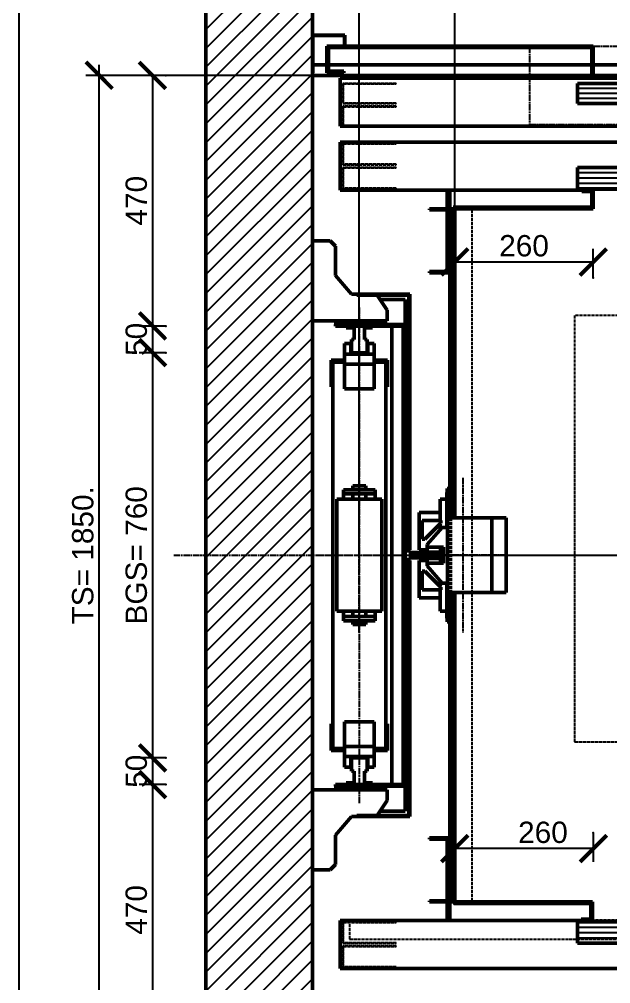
# Model space of a CAD drawing. Header units: millimetres. Extents: x -1795 to 75982, y -13206 to 25154.
# Drawn here: x 41382 to 42492, y 1012 to 2820 of the extents above; entities that cross this region are included whole.
import ezdxf

# ---------------------------------------------------------------- set-up
doc = ezdxf.new("R2010")
doc.units = ezdxf.units.MM
doc.linetypes.add('AM_ISO02W050', pattern=[7.5, 6, -1.5])
doc.linetypes.add('AM_ISO08W050', pattern=[18, 12, -1.5, 3, -1.5])
for name, color, linetype, lineweight in [('AM_0', 7, 'Continuous', 50), ('AM_5', 3, 'Continuous', 25), ('AM_6', 2, 'Continuous', 35), ('LDCar-AM_0', 7, 'Continuous', 50), ('LDCar-AM_3', 6, 'AM_ISO02W050', 25), ('LDCar-AM_6', 2, 'Continuous', 35), ('LDCar-AM_7', 4, 'AM_ISO08W050', 25), ('LDCar-AM_8', 1, 'Continuous', 25), ('LDCarFrame-AM_0', 7, 'Continuous', 50), ('LDCarFrame-AM_3', 6, 'AM_ISO02W050', 25), ('LDCarFrame-AM_6', 2, 'Continuous', 35), ('LDGear-AM_0', 7, 'Continuous', 50), ('LDGear-AM_6', 2, 'Continuous', 35), ('LDGear-AM_7', 4, 'AM_ISO08W050', 25), ('LDGuides-AM_0', 7, 'Continuous', 50), ('LDGuides-AM_6', 2, 'Continuous', 35), ('LDRailBrackets-AM_0', 7, 'Continuous', 50), ('LDRailBrackets-AM_6', 2, 'Continuous', 35), ('LDRefugeSpace-AM_3', 6, 'AM_ISO02W050', 25), ('LDRefugeSpace-AM_6', 2, 'Continuous', 35), ('LDShaft-AM_0', 7, 'Continuous', 50), ('LDShaft-AM_5', 3, 'Continuous', 25), ('LDShaft-AM_6', 2, 'Continuous', 35), ('LDShaft-AM_7', 4, 'AM_ISO08W050', 25), ('LDShaft-AM_8', 1, 'Continuous', 25)]:
    doc.layers.add(name, color=color, linetype=linetype, lineweight=lineweight)
doc.layers.add('AM_VIEWS', color=1, linetype='Continuous', lineweight=25, plot=False)
doc.styles.add('LD', font='ARIALUNI.TTF')
doc.dimstyles.new('LIFT', dxfattribs={"dimtxt": 2.5, "dimasz": 2.5, "dimexe": 1.25, "dimexo": 0, "dimgap": 0.5, "dimtad": 1, "dimdec": 0, "dimzin": 1, "dimdsep": 46, "dimtxsty": 'LD', "dimblk": 'ARCHTICK', "dimcen": 0, "dimdle": 1, "dimclrd": 3, "dimclre": 3, "dimclrt": 4, "dimadec": 0, "dimazin": 0, "dimtp": 0.1, "dimtm": 0.1, "dimtfac": 0.71, "dimtdec": 0, "dimtix": 1, "dimtmove": 0, "dimatfit": 3, "dimfxl": 1, "dimtolj": 1, "dimarcsym": 0})

# ---------------------------------------------------------------- blocks, each defined once
blk = doc.blocks.new('LD_20150423131208_0000008C')
at = {"layer": 'LDShaft-AM_8'}
for p, q in [((-200, 1815.3), (-15.3, 2000)), ((-200, 1850.6), (-50.6, 2000)), ((-200, 1886), (-86, 2000)), ((-200, 1779.9), (0, 1979.9)), ((-200, 1744.5), (0, 1944.5)), ((-200, 1709.2), (0, 1909.2)), ((-200, 1673.8), (0, 1873.8)), ((-200, 1638.5), (0, 1838.5)), ((-200, 1603.1), (0, 1803.1)), ((-200, 1567.8), (0, 1767.8)), ((-200, 1532.4), (0, 1732.4)), ((-200, 1497.1), (0, 1697.1)), ((-200, 1461.7), (0, 1661.7)), ((-200, 1426.3), (0, 1626.3)), ((-200, 1391), (0, 1591)), ((-200, 1355.6), (0, 1555.6)), ((-200, 1320.3), (0, 1520.3)), ((-200, 1284.9), (0, 1484.9)), ((-200, 1249.6), (0, 1449.6)), ((-200, 1214.2), (0, 1414.2)), ((-200, 1178.9), (0, 1378.9)), ((-200, 1143.5), (0, 1343.5)), ((-200, 1108.1), (0, 1308.1)), ((-200, 1072.8), (0, 1272.8)), ((-200, 1037.4), (0, 1237.4)), ((-200, 1002.1), (0, 1202.1)), ((-200, 966.7), (0, 1166.7)), ((-200, 931.4), (0, 1131.4)), ((-200, 896), (0, 1096)), ((-200, 860.7), (0, 1060.7)), ((-200, 825.3), (0, 1025.3)), ((-200, 789.9), (0, 989.9)), ((-200, 754.6), (0, 954.6)), ((-200, 719.2), (0, 919.2)), ((-200, 683.9), (0, 883.9)), ((-200, 648.5), (0, 848.5)), ((-200, 613.2), (0, 813.2)), ((-200, 577.8), (0, 777.8)), ((-200, 542.5), (0, 742.5)), ((-200, 507.1), (0, 707.1)), ((-200, 471.8), (0, 671.8)), ((-200, 436.4), (0, 636.4)), ((-200, 401), (0, 601)), ((-200, 365.7), (0, 565.7)), ((-200, 330.3), (0, 530.3)), ((-200, 295), (0, 495)), ((-200, 259.6), (0, 459.6)), ((-200, 224.3), (0, 424.3)), ((-200, 188.9), (0, 388.9)), ((-200, 153.6), (0, 353.6)), ((-200, 118.2), (0, 318.2)), ((-200, 82.8), (0, 282.8)), ((-200, 47.5), (0, 247.5)), ((-200, 12.1), (0, 212.1)), ((-200, -23.2), (0, 176.8)), ((-200, -58.6), (0, 141.4)), ((-200, -93.9), (0, 106.1))]:
    blk.add_line(p, q, dxfattribs=at)
blk = doc.blocks.new('LD_20150423131208_0000008F')
at = {"layer": 'LDShaft-AM_0'}
for p, q in [((-200, 2000), (-200, -200)), ((0, 2000), (0, 1875.5)), ((0, -200), (0, 2000)), ((1, 1820), (27, 1820)), ((30, 1820), (524, 1820)), ((527, 1820), (1427, 1820)), ((0, 1805), (0, 1800)), ((0, 1800), (0, 1490)), ((0, 1800), (524, 1800)), ((527, 1800), (1427, 1800)), ((0, 1340), (0, 460)), ((0, 310), (0, 0))]:
    blk.add_line(p, q, dxfattribs=at)
blk = doc.blocks.new('LD_20150423131208_00000090')
at = {"layer": 'LDCar-AM_0'}
for p, q in [((-93, 490), (-93, 488)), ((7, 490), (-93, 490)), ((7, 10), (7, 490)), ((-93, 488), (5, 488)), ((5, 488), (5, 10)), ((5, 10), (7, 10)), ((7, -10), (5, -10)), ((5, -10), (5, -488)), ((7, -490), (7, -10)), ((5, -488), (-93, -488)), ((-93, -488), (-93, -490)), ((-93, -490), (7, -490))]:
    blk.add_line(p, q, dxfattribs=at)
blk = doc.blocks.new('_ArchTick')
at = {"color": 0, "linetype": 'ByBlock', "const_width": 0.15}
blk.add_lwpolyline([(-0.5, -0.5), (0.5, 0.5)], dxfattribs=at)
blk = doc.blocks.new('*D346')
at = {"layer": 'LDShaft-AM_5', "color": 3, "transparency": 16777216}
for p, q in [((41931.9, 3011), (41931.9, 3061)), ((42019.9, 1815), (42019.9, 3061)), ((42019.9, 3036), (41931.9, 3036))]:
    blk.add_line(p, q, dxfattribs=at)
for p in [(41931.9, 3011.2), (42019.9, 1815.2)]:
    blk.add_point(p, dxfattribs=at)
at = {"layer": 'LDShaft-AM_5', "color": 3, "transparency": 16777216, "xscale": 50, "yscale": 50, "zscale": 50}
blk.add_blockref('_ArchTick', (41931.9, 3036), dxfattribs=at)
at = {"layer": 'LDShaft-AM_5', "color": 3, "transparency": 16777216, "xscale": 50, "yscale": 50, "zscale": 50, "rotation": 180}
blk.add_blockref('_ArchTick', (42019.9, 3036), dxfattribs=at)
at = {"layer": 'LDShaft-AM_5', "color": 4, "transparency": 16777216, "insert": (41975.9, 3046), "char_height": 40, "attachment_point": 8, "style": 'LD'}
blk.add_mtext('88', dxfattribs=at)
blk = doc.blocks.new('LD_20150423131208_00000091')
at = {"layer": 'LDRailBrackets-AM_0'}
for p, q in [((33, 590), (0, 590)), ((0, 590), (0, 440)), ((43, 580), (33, 590)), ((43, 525), (43, 580)), ((73, 490), (43, 525)), ((83, 490), (73, 490)), ((140, 460), (121.3, 488)), ((174, 480), (126.7, 480)), ((174, -480), (174, 480)), ((140, 440), (140, 460)), ((0, 440), (140, 440)), ((44, 440), (44, 433)), ((149, 430), (149, -430)), ((44, -433), (44, -440)), ((0, -440), (0, -590)), ((140, -440), (0, -440)), ((140, -460), (140, -440)), ((121.3, -488), (140, -460)), ((126.7, -480), (174, -480)), ((43, -525), (73, -490)), ((73, -490), (83, -490)), ((43, -580), (43, -525)), ((0, -590), (33, -590)), ((33, -590), (43, -580))]:
    blk.add_line(p, q, dxfattribs=at)
blk = doc.blocks.new('*D348')
at = {"layer": 'LDShaft-AM_5', "color": 3, "transparency": 16777216}
for p, q in [((41931.9, 1815), (41931.9, 3161)), ((42105.9, 3111), (42105.9, 3161)), ((41931.9, 3136), (41670.4, 3136)), ((42105.9, 3136), (41931.9, 3136))]:
    blk.add_line(p, q, dxfattribs=at)
for p in [(42105.9, 3111.2), (41931.9, 1815.2)]:
    blk.add_point(p, dxfattribs=at)
at = {"layer": 'LDShaft-AM_5', "color": 3, "transparency": 16777216, "xscale": 50, "yscale": 50, "zscale": 50, "rotation": 180}
blk.add_blockref('_ArchTick', (41931.9, 3136), dxfattribs=at)
at = {"layer": 'LDShaft-AM_5', "color": 3, "transparency": 16777216, "xscale": 50, "yscale": 50, "zscale": 50}
blk.add_blockref('_ArchTick', (42105.9, 3136), dxfattribs=at)
at = {"layer": 'LDShaft-AM_5', "color": 4, "transparency": 16777216, "insert": (41771.1, 3146), "char_height": 40, "attachment_point": 8, "style": 'LD'}
blk.add_mtext('SG=174', dxfattribs=at)
blk = doc.blocks.new('*D349')
at = {"layer": 'LDShaft-AM_5', "color": 3, "transparency": 16777216}
for p, q in [((41656.9, 2195), (41606.9, 2195)), ((41631.9, 2195), (41631.9, 1435)), ((41656.9, 1435), (41606.9, 1435))]:
    blk.add_line(p, q, dxfattribs=at)
for p in [(41656.7, 2195), (41656.7, 1435)]:
    blk.add_point(p, dxfattribs=at)
at = {"layer": 'LDShaft-AM_5', "color": 3, "transparency": 16777216, "xscale": 50, "yscale": 50, "zscale": 50}
for p, rotation in [((41631.9, 2195), 90), ((41631.9, 1435), 270)]:
    blk.add_blockref('_ArchTick', p, dxfattribs=dict(at, rotation=rotation))
at = {"layer": 'LDShaft-AM_5', "color": 4, "transparency": 16777216, "insert": (41621.9, 1815), "char_height": 40, "attachment_point": 8, "rotation": 90, "style": 'LD'}
blk.add_mtext('BGS= 760', dxfattribs=at)
blk = doc.blocks.new('LD_20150423131208_00000092')
at = {"layer": 'LDCar-AM_0'}
for p, q in [((-28, 366), (-53, 366)), ((-53, 366), (-53, 316)), ((-50, 363), (-28, 363)), ((-50, 316), (-50, 363)), ((-28, 362), (-50, 362)), ((-50, 362), (-50, -362)), ((53, 366), (28, 366)), ((28, 363), (50, 363)), ((50, 362), (28, 362)), ((50, 363), (50, 316)), ((50, -362), (50, 362)), ((53, 316), (53, 366)), ((-53, 316), (-50, 316)), ((50, 316), (53, 316)), ((-53, -316), (-53, -366)), ((-50, -316), (-53, -316)), ((-50, -363), (-50, -316)), ((50, -316), (50, -363)), ((53, -316), (50, -316)), ((53, -366), (53, -316)), ((-53, -366), (-28, -366)), ((-50, -362), (-28, -362)), ((-28, -363), (-50, -363)), ((28, -362), (50, -362)), ((50, -363), (28, -363)), ((28, -366), (53, -366))]:
    blk.add_line(p, q, dxfattribs=at)
blk = doc.blocks.new('*D351')
at = {"layer": 'LDShaft-AM_5', "color": 3, "transparency": 16777216}
for p, q in [((41656.9, 2245), (41606.9, 2245)), ((41631.9, 2245), (41631.9, 2195)), ((41656.9, 2195), (41606.9, 2195))]:
    blk.add_line(p, q, dxfattribs=at)
for p in [(41656.7, 2245), (41656.7, 2195)]:
    blk.add_point(p, dxfattribs=at)
at = {"layer": 'LDShaft-AM_5', "color": 4, "transparency": 16777216, "insert": (41621.9, 2220), "char_height": 40, "attachment_point": 8, "rotation": 90, "style": 'LD'}
blk.add_mtext('50', dxfattribs=at)
blk = doc.blocks.new('_NONE')
blk = doc.blocks.new('LD_20150423131208_00000093')
at = {"layer": 'LDGuides-AM_0'}
for p, q in [((0, 25), (-25, 25)), ((-25, 25), (-25, 21.5)), ((-25, 21.5), (-10, 21.5)), ((-10, 21.5), (-10, 0)), ((25, 25), (0, 25)), ((10, 21.5), (25, 21.5)), ((10, 0), (10, 21.5)), ((25, 21.5), (25, 25)), ((-10, 0), (-15, 0)), ((-15, 0), (-15, -25)), ((15, 0), (10, 0)), ((15, -25), (15, 0)), ((-15, -25), (15, -25))]:
    blk.add_line(p, q, dxfattribs=at)
blk = doc.blocks.new('*D353')
at = {"layer": 'LDShaft-AM_5', "color": 3, "transparency": 16777216}
for p, q in [((41656.9, 1435), (41606.9, 1435)), ((41631.9, 1435), (41631.9, 1385)), ((41656.9, 1385), (41606.9, 1385))]:
    blk.add_line(p, q, dxfattribs=at)
for p in [(41656.7, 1435), (41656.7, 1385)]:
    blk.add_point(p, dxfattribs=at)
at = {"layer": 'LDShaft-AM_5', "color": 4, "transparency": 16777216, "insert": (41621.9, 1410), "char_height": 40, "attachment_point": 8, "rotation": 90, "style": 'LD'}
blk.add_mtext('50', dxfattribs=at)
blk = doc.blocks.new('LD_20150423131208_00000094')
at = {"layer": 'LDGuides-AM_0'}
for p, q in [((15, 25), (-15, 25)), ((-15, 25), (-15, 0)), ((15, 0), (15, 25)), ((-15, 0), (-10, 0)), ((-10, 0), (-10, -21.5)), ((10, 0), (15, 0)), ((10, -21.5), (10, 0)), ((-10, -21.5), (-25, -21.5)), ((-25, -21.5), (-25, -25)), ((-25, -25), (0, -25)), ((0, -25), (25, -25)), ((25, -21.5), (10, -21.5)), ((25, -25), (25, -21.5))]:
    blk.add_line(p, q, dxfattribs=at)
blk = doc.blocks.new('LD_20150423131208_00000095')
at = {"layer": 'LDCar-AM_7'}
blk.add_line((0, 465), (0, -465), dxfattribs=at)
blk = doc.blocks.new('*D356')
at = {"layer": 'LDShaft-AM_5', "color": 3, "transparency": 16777216}
for p, q in [((41656.9, 2715), (41606.9, 2715)), ((41631.9, 2715), (41631.9, 2245)), ((41656.9, 2245), (41606.9, 2245))]:
    blk.add_line(p, q, dxfattribs=at)
for p in [(41656.7, 2715), (41656.7, 2245)]:
    blk.add_point(p, dxfattribs=at)
at = {"layer": 'LDShaft-AM_5', "color": 3, "transparency": 16777216, "xscale": 50, "yscale": 50, "zscale": 50}
for p, rotation in [((41631.9, 2715), 90), ((41631.9, 2245), 270)]:
    blk.add_blockref('_ArchTick', p, dxfattribs=dict(at, rotation=rotation))
at = {"layer": 'LDShaft-AM_5', "color": 4, "transparency": 16777216, "insert": (41621.9, 2480), "char_height": 40, "attachment_point": 8, "rotation": 90, "style": 'LD'}
blk.add_mtext('470', dxfattribs=at)
blk = doc.blocks.new('*D357')
at = {"layer": 'LDShaft-AM_5', "color": 3, "transparency": 16777216}
for p, q in [((41656.9, 1385), (41606.9, 1385)), ((41631.9, 1385), (41631.9, 915)), ((42019.9, 915), (41606.9, 915))]:
    blk.add_line(p, q, dxfattribs=at)
for p in [(41656.7, 1385), (42019.7, 915)]:
    blk.add_point(p, dxfattribs=at)
at = {"layer": 'LDShaft-AM_5', "color": 3, "transparency": 16777216, "xscale": 50, "yscale": 50, "zscale": 50}
for p, rotation in [((41631.9, 1385), 90), ((41631.9, 915), 270)]:
    blk.add_blockref('_ArchTick', p, dxfattribs=dict(at, rotation=rotation))
at = {"layer": 'LDShaft-AM_5', "color": 4, "transparency": 16777216, "insert": (41621.9, 1150), "char_height": 40, "attachment_point": 8, "rotation": 90, "style": 'LD'}
blk.add_mtext('470', dxfattribs=at)
blk = doc.blocks.new('LD_20150423131208_00000098')
at = {"layer": 'LDCarFrame-AM_0'}
for p, q in [((-16, 15), (-28, 15)), ((-28, 15), (-28, -5)), ((-16, -5), (-16, 15)), ((28, 15), (16, 15)), ((16, 15), (16, -5)), ((28, -5), (28, 15)), ((28, -5), (-28, -5)), ((-28, -5), (-28, -24)), ((-28, -5), (-16, -5)), ((16, -5), (28, -5)), ((28, -24), (28, -5)), ((-28, -24), (28, -24)), ((28, -24), (-28, -24)), ((-28, -24), (-28, -70)), ((28, -70), (28, -24)), ((-28, -70), (28, -70))]:
    blk.add_line(p, q, dxfattribs=at)
blk = doc.blocks.new('LD_20150423131208_00000099')
at = {"layer": 'LDCarFrame-AM_0'}
for p, q in [((28, 70), (-28, 70)), ((-28, 70), (-28, 24)), ((28, 24), (28, 70)), ((28, 24), (-28, 24)), ((-28, 24), (-28, 5)), ((-28, 24), (28, 24)), ((28, 5), (28, 24)), ((-28, 5), (28, 5)), ((-16, 5), (-28, 5)), ((-28, 5), (-28, -15)), ((-16, -15), (-16, 5)), ((28, 5), (16, 5)), ((16, 5), (16, -15)), ((28, -15), (28, 5)), ((-28, -15), (-16, -15)), ((16, -15), (28, -15))]:
    blk.add_line(p, q, dxfattribs=at)
blk = doc.blocks.new('LD_20150423131208_0000009A')
at = {"layer": 'LDGear-AM_0'}
for p, q in [((-11.5, 130), (-12.5, 130)), ((-12.5, 130), (-12.5, 123)), ((-8.8, 130), (-11.5, 130)), ((-4.8, 130), (-8.8, 130)), ((0, 130), (-4.8, 130)), ((4.8, 130), (0, 130)), ((8.8, 130), (4.8, 130)), ((11.5, 130), (8.8, 130)), ((12.5, 130), (11.5, 130)), ((12.5, 123), (12.5, 130)), ((30, 123), (-30, 123)), ((-30, 123), (-30, 115)), ((-30, 115), (30, 115)), ((-12.5, 115), (-30, 115)), ((-30, 115), (-30, 105)), ((-12.5, 115), (-12.5, 105)), ((30, 115), (12.5, 115)), ((12.5, 105), (12.5, 115)), ((30, 115), (30, 123)), ((30, 105), (30, 115)), ((-30, -105), (-30, -115)), ((-12.5, -105), (-12.5, -115)), ((12.5, -115), (12.5, -105)), ((30, -115), (30, -105)), ((-30, -115), (-12.5, -115)), ((30, -115), (-30, -115)), ((-30, -115), (-30, -123)), ((-30, -123), (30, -123)), ((-12.5, -123), (-12.5, -130)), ((12.5, -115), (30, -115)), ((12.5, -130), (12.5, -123)), ((30, -123), (30, -115)), ((-12.5, -130), (-11.5, -130)), ((-11.5, -130), (-8.8, -130)), ((-8.8, -130), (-4.8, -130)), ((-4.8, -130), (0, -130)), ((0, -130), (4.8, -130)), ((4.8, -130), (8.8, -130)), ((8.8, -130), (11.5, -130)), ((11.5, -130), (12.5, -130))]:
    blk.add_line(p, q, dxfattribs=at)
blk = doc.blocks.new('LD_20150423131208_0000009B')
at = {"layer": 'LDGear-AM_0'}
for p, q in [((-11.5, 115), (-12.5, 115)), ((-12.5, 115), (-12.5, 105)), ((-8.8, 115), (-11.5, 115)), ((-4.8, 115), (-8.8, 115)), ((0, 115), (-4.8, 115)), ((4.8, 115), (0, 115)), ((8.8, 115), (4.8, 115)), ((11.5, 115), (8.8, 115)), ((12.5, 115), (11.5, 115)), ((12.5, 105), (12.5, 115)), ((-39.3, 105), (-42.5, 105)), ((-42.5, 105), (-42.5, -105)), ((-30.1, 105), (-39.3, 105)), ((-16.3, 105), (-30.1, 105)), ((0, 105), (-16.3, 105)), ((-12.5, 105), (-11.5, 105)), ((-11.5, 105), (-8.8, 105)), ((-8.8, 105), (-4.8, 105)), ((-4.8, 105), (0, 105)), ((0, 105), (4.8, 105)), ((16.3, 105), (0, 105)), ((4.8, 105), (8.8, 105)), ((8.8, 105), (11.5, 105)), ((11.5, 105), (12.5, 105)), ((30.1, 105), (16.3, 105)), ((39.3, 105), (30.1, 105)), ((42.5, 105), (39.3, 105)), ((42.5, -105), (42.5, 105)), ((-42.5, -105), (-39.3, -105)), ((-39.3, -105), (-30.1, -105)), ((-30.1, -105), (-16.3, -105)), ((-16.3, -105), (0, -105)), ((-11.5, -105), (-12.5, -105)), ((-12.5, -105), (-12.5, -115)), ((-8.8, -105), (-11.5, -105)), ((-4.8, -105), (-8.8, -105)), ((0, -105), (-4.8, -105)), ((4.8, -105), (0, -105)), ((0, -105), (16.3, -105)), ((8.8, -105), (4.8, -105)), ((11.5, -105), (8.8, -105)), ((12.5, -105), (11.5, -105)), ((12.5, -115), (12.5, -105)), ((16.3, -105), (30.1, -105)), ((30.1, -105), (39.3, -105)), ((39.3, -105), (42.5, -105)), ((-12.5, -115), (-11.5, -115)), ((-11.5, -115), (-8.8, -115)), ((-8.8, -115), (-4.8, -115)), ((-4.8, -115), (0, -115)), ((0, -115), (4.8, -115)), ((4.8, -115), (8.8, -115)), ((8.8, -115), (11.5, -115)), ((11.5, -115), (12.5, -115))]:
    blk.add_line(p, q, dxfattribs=at)
at = {"layer": 'LDGear-AM_7'}
for p, q in [((0, -145), (0, 145)), ((-82.5, 0), (82.5, 0))]:
    blk.add_line(p, q, dxfattribs=at)
blk = doc.blocks.new('*D367')
at = {"layer": 'AM_5', "color": 3, "transparency": 16777216}
for p, q in [((41931.9, 915), (41931.9, 3261)), ((42798.9, 3211), (42798.9, 3261)), ((42798.9, 3236), (41931.9, 3236))]:
    blk.add_line(p, q, dxfattribs=at)
for p in [(42798.9, 3211.2), (41931.9, 915.2)]:
    blk.add_point(p, dxfattribs=at)
at = {"layer": 'AM_5', "color": 3, "transparency": 16777216, "xscale": 50, "yscale": 50, "zscale": 50, "rotation": 180}
blk.add_blockref('_ArchTick', (41931.9, 3236), dxfattribs=at)
at = {"layer": 'AM_5', "color": 3, "transparency": 16777216, "xscale": 50, "yscale": 50, "zscale": 50}
blk.add_blockref('_ArchTick', (42798.9, 3236), dxfattribs=at)
at = {"layer": 'AM_5', "color": 4, "transparency": 16777216, "insert": (42365.4, 3246), "char_height": 40, "attachment_point": 8, "style": 'LD'}
blk.add_mtext('867', dxfattribs=at)
blk = doc.blocks.new('*D369')
at = {"layer": 'Defpoints', "color": 0, "transparency": 16777216}
for p in [(41531.9, 2715), (41931.9, 2715), (41931.9, 915)]:
    blk.add_point(p, dxfattribs=at)
at = {"layer": 'LDShaft-AM_5', "color": 3, "lineweight": -2, "transparency": 16777216}
for p, q in [((41531.9, 895), (41531.9, 2735)), ((41931.9, 2715), (41506.9, 2715)), ((41931.9, 915), (41506.9, 915))]:
    blk.add_line(p, q, dxfattribs=at)
at = {"layer": 'LDShaft-AM_5', "color": 3, "lineweight": -2, "transparency": 16777216, "xscale": 50, "yscale": 50, "zscale": 50}
for p, rotation in [((41531.9, 2715), 90), ((41531.9, 915), 270)]:
    blk.add_blockref('_ArchTick', p, dxfattribs=dict(at, rotation=rotation))
at = {"layer": 'LDShaft-AM_5', "color": 4, "transparency": 16777216, "insert": (41501.2, 1815), "char_height": 40, "attachment_point": 5, "rotation": 90, "style": 'LD'}
blk.add_mtext('\\A1;TS= 1850.', dxfattribs=at)
blk = doc.blocks.new('LD_20150423131208_000000A1')
at = {"layer": 'LDShaft-AM_0'}
for p, q in [((-977, 20.5), (-977, -50)), ((-916, 20.5), (-977, 20.5)), ((-976, -50), (-976, 19.5)), ((-976, 19.5), (-917, 19.5)), ((-917, 19.5), (-917, 0)), ((-916, 0), (-916, 20.5)), ((612, 20.5), (612, 0)), ((673, 20.5), (612, 20.5)), ((613, 0), (613, 19.5)), ((613, 19.5), (672, 19.5)), ((672, 19.5), (672, -50)), ((673, -50), (673, 20.5)), ((-917, 0), (-916, 0)), ((612, 0), (613, 0)), ((-977, -50), (-976, -50)), ((672, -50), (673, -50))]:
    blk.add_line(p, q, dxfattribs=at)
blk = doc.blocks.new('LD_20150423131208_000000A4')
at = {"layer": 'LDCar-AM_0'}
for p, q in [((-950, 0), (-950, -50)), ((-450, 0), (-950, 0)), ((-450, -60), (-450, 0)), ((450, 0), (450, -104)), ((645, 0), (450, 0)), ((645, -60), (645, 0)), ((-947, -47), (-947, -3)), ((-947, -3), (-453, -3)), ((-453, -3), (-453, -57)), ((453, -101), (453, -3)), ((453, -3), (642, -3)), ((642, -3), (642, -57)), ((-950, -50), (-918, -50)), ((-918, -47), (-947, -47)), ((-918, -50), (-918, -47)), ((450, -60), (-925, -60)), ((-925, -60), (-925, -150)), ((7.45, -70), (-479.95, -70)), ((-479.95, -70), (-479.95, -108)), ((-475, -57), (-475, -60)), ((-453, -57), (-475, -57)), ((-475, -60), (-450, -60)), ((7.45, -108), (7.45, -70)), ((500, -60), (453, -60)), ((500, -150), (500, -60)), ((642, -57), (625, -57)), ((625, -57), (625, -60)), ((625, -60), (645, -60)), ((-479.95, -108), (7.45, -108)), ((450, -104), (466, -104)), ((469, -101), (453, -101)), ((466, -104), (466, -150)), ((469, -147), (469, -101)), ((464.95, -113), (-22.45, -113)), ((-22.45, -113), (-22.45, -151)), ((464.95, -151), (464.95, -113)), ((-925, -150), (-22.45, -150)), ((-22.45, -151), (464.95, -151)), ((464.95, -150), (466, -150)), ((466, -150), (480, -150)), ((480, -147), (469, -147)), ((480, -150), (480, -147)), ((480, -150), (500, -150))]:
    blk.add_line(p, q, dxfattribs=at)
at = {"layer": 'LDCar-AM_3'}
for p, q in [((-820, -70), (-920, -70)), ((-920, -70), (-920, -108)), ((-919, -71), (-820, -71)), ((-919, -107), (-919, -71)), ((-820, -71), (-820, -70)), ((-920, -108), (-820, -108)), ((-820, -107), (-919, -107)), ((-820, -108), (-820, -107)), ((-820, -113), (-920, -113)), ((-920, -113), (-920, -151)), ((-919, -114), (-820, -114)), ((-919, -150), (-919, -114)), ((-820, -114), (-820, -113)), ((-920, -151), (-820, -151)), ((-820, -150), (-919, -150)), ((-820, -151), (-820, -150))]:
    blk.add_line(p, q, dxfattribs=at)
at = {"layer": 'LDCar-AM_7'}
for p, q in [((570, -1), (-570, -1)), ((-570, -1), (-570, -147)), ((570, -147), (570, -1)), ((-570, -147), (570, -147))]:
    blk.add_line(p, q, dxfattribs=at)
at = {"layer": 'LDCar-AM_8'}
for p, q in [((7.5, -79.5), (-480, -79.5)), ((7.5, -89), (-480, -89)), ((7.5, -98.5), (-480, -98.5)), ((465, -122.5), (-22.5, -122.5)), ((465, -132), (-22.5, -132)), ((465, -141.5), (-22.5, -141.5))]:
    blk.add_line(p, q, dxfattribs=at)
blk = doc.blocks.new('LD_20150423131208_000000A5')
at = {"layer": 'LDShaft-AM_7'}
blk.add_line((-1127, 0), (1043, 0), dxfattribs=at)
blk = doc.blocks.new('LD_20150423131208_000000A7')
at = {"layer": 'LDCar-AM_0'}
for p, q in [((597.5, 773), (576, 773)), ((576, 773), (576, 713)), ((579, 770), (597.5, 770)), ((579, 710), (579, 770)), ((597.5, 770), (597.5, 773)), ((576, 713), (560, 713)), ((560, 713), (560, 650)), ((563, 710), (579, 710)), ((563, 653), (563, 710)), ((-340, 685.5), (-361.5, 685.5)), ((-361.5, 685.5), (-361.5, 682.5)), ((-361.5, 682.5), (-343, 682.5)), ((-343, 682.5), (-343, 653)), ((560, 686.5), (-341.5, 686.5)), ((-341.5, 686.5), (-341.5, 685.5)), ((-340, 650), (-340, 685.5)), ((-603, 653), (-603, 70)), ((-343, 653), (-603, 653)), ((603, 653), (563, 653)), ((603, 70), (603, 653)), ((-600, 70), (-600, 650)), ((-600, 650), (-340, 650)), ((560, 650), (600, 650)), ((600, 650), (600, 70)), ((-603, -70), (-603, -651.5)), ((-600, -651.5), (-600, -70)), ((600, -70), (600, -650)), ((603, -653), (603, -70)), ((-341.5, -650), (-601.5, -650)), ((-601.5, -650), (-601.5, -653)), ((-341.5, -685.5), (-341.5, -650)), ((558.5, -650), (558.5, -713)), ((600, -650), (558.5, -650)), ((-603, -651.5), (-600, -651.5)), ((-601.5, -653), (-344.5, -653)), ((-344.5, -653), (-344.5, -682.5)), ((561.5, -710), (561.5, -653)), ((561.5, -653), (603, -653)), ((-344.5, -682.5), (-363, -682.5)), ((-363, -682.5), (-363, -685.5)), ((-363, -685.5), (-341.5, -685.5)), ((-343, -685.5), (-343, -686.5)), ((-343, -686.5), (558.5, -686.5)), ((558.5, -713), (574.5, -713)), ((577.5, -710), (561.5, -710)), ((574.5, -713), (574.5, -773)), ((577.5, -770), (577.5, -710)), ((574.5, -773), (596, -773)), ((596, -770), (577.5, -770)), ((596, -773), (596, -770))]:
    blk.add_line(p, q, dxfattribs=at)
blk = doc.blocks.new('LD_20150423131208_000000A8')
at = {"layer": 'LDRefugeSpace-AM_3'}
for p, q in [((-300, 400), (-300, -400)), ((300, 400), (-300, 400)), ((300, -400), (300, 400)), ((-300, -400), (300, -400))]:
    blk.add_line(p, q, dxfattribs=at)
blk = doc.blocks.new('*D397')
at = {"layer": 'LDShaft-AM_5', "color": 3, "transparency": 16777216}
for p, q in [((42198.9, 2465), (42198.9, 3061)), ((43398.9, 2465), (43398.9, 3061)), ((43398.9, 3036), (42198.9, 3036))]:
    blk.add_line(p, q, dxfattribs=at)
for p in [(42198.9, 2465.2), (43398.9, 2465.2)]:
    blk.add_point(p, dxfattribs=at)
at = {"layer": 'LDShaft-AM_5', "color": 3, "transparency": 16777216, "xscale": 50, "yscale": 50, "zscale": 50, "rotation": 180}
blk.add_blockref('_ArchTick', (42198.9, 3036), dxfattribs=at)
at = {"layer": 'LDShaft-AM_5', "color": 3, "transparency": 16777216, "xscale": 50, "yscale": 50, "zscale": 50}
blk.add_blockref('_ArchTick', (43398.9, 3036), dxfattribs=at)
at = {"layer": 'LDShaft-AM_5', "color": 4, "transparency": 16777216, "insert": (42798.9, 3046), "char_height": 40, "attachment_point": 8, "style": 'LD'}
blk.add_mtext('BK= 1200', dxfattribs=at)
blk = doc.blocks.new('*D399')
at = {"layer": 'LDShaft-AM_5', "color": 3, "transparency": 16777216}
for p, q in [((42198.9, 1295), (42198.9, 1240)), ((42458.9, 1295), (42458.9, 1240)), ((42458.9, 1265), (42198.9, 1265))]:
    blk.add_line(p, q, dxfattribs=at)
for p in [(42198.9, 1294.8), (42458.9, 1294.8)]:
    blk.add_point(p, dxfattribs=at)
at = {"layer": 'LDShaft-AM_5', "color": 3, "transparency": 16777216, "xscale": 50, "yscale": 50, "zscale": 50, "rotation": 180}
blk.add_blockref('_ArchTick', (42198.9, 1265), dxfattribs=at)
at = {"layer": 'LDShaft-AM_5', "color": 3, "transparency": 16777216, "xscale": 50, "yscale": 50, "zscale": 50}
blk.add_blockref('_ArchTick', (42458.9, 1265), dxfattribs=at)
at = {"layer": 'LDShaft-AM_5', "color": 4, "transparency": 16777216, "insert": (42364.4, 1275), "char_height": 40, "attachment_point": 8, "style": 'LD'}
blk.add_mtext('260', dxfattribs=at)
blk = doc.blocks.new('*D402')
at = {"layer": 'LDShaft-AM_5', "color": 3, "transparency": 16777216}
for p, q in [((42198.9, 2335), (42198.9, 2390)), ((42458.9, 2335), (42458.9, 2390)), ((42458.9, 2365), (42198.9, 2365))]:
    blk.add_line(p, q, dxfattribs=at)
for p in [(42198.9, 2335.2), (42458.9, 2335.2)]:
    blk.add_point(p, dxfattribs=at)
at = {"layer": 'LDShaft-AM_5', "color": 3, "transparency": 16777216, "xscale": 50, "yscale": 50, "zscale": 50, "rotation": 180}
blk.add_blockref('_ArchTick', (42198.9, 2365), dxfattribs=at)
at = {"layer": 'LDShaft-AM_5', "color": 3, "transparency": 16777216, "xscale": 50, "yscale": 50, "zscale": 50}
blk.add_blockref('_ArchTick', (42458.9, 2365), dxfattribs=at)
at = {"layer": 'LDShaft-AM_5', "color": 4, "transparency": 16777216, "insert": (42328.9, 2375), "char_height": 40, "attachment_point": 8, "style": 'LD'}
blk.add_mtext('260', dxfattribs=at)
blk = doc.blocks.new('LD_20150423131208_000000AB')
at = {"layer": 'LDCar-AM_0'}
for p, q in [((-719, 125), (-724, 125)), ((-724, 125), (-724, 90)), ((-719, 125), (-719, 90)), ((-713, 125), (-719, 125)), ((-719, 90), (-719, 125)), ((499, 125), (493, 125)), ((499, 3), (499, 125)), ((504, 125), (499, 125)), ((499, 125), (499, 3)), ((504, 3), (504, 125)), ((-473, 90), (-925, 90)), ((-925, 90), (-925, 0)), ((7.45, 87.5), (-479.95, 87.5)), ((-479.95, 87.5), (-479.95, 47.5)), ((7.45, 47.5), (7.45, 87.5)), ((490, 90), (451.5, 90)), ((490, 0), (490, 90)), ((-479.95, 47.5), (7.45, 47.5)), ((464.5, 42.5), (-22.45, 42.5)), ((-22.45, 42.5), (-22.45, 2.5)), ((-925, 0), (490, 0)), ((-22.45, 2.5), (464.5, 2.5)), ((490, 3), (499, 3)), ((499, 3), (504, 3))]:
    blk.add_line(p, q, dxfattribs=at)
at = {"layer": 'LDCar-AM_3'}
for p, q in [((-820, 87.5), (-920, 87.5)), ((-920, 87.5), (-920, 47.5)), ((-919, 86.5), (-820, 86.5)), ((-919, 48.5), (-919, 86.5)), ((-820, 86.5), (-820, 87.5)), ((-920, 47.5), (-820, 47.5)), ((-820, 42.5), (-920, 42.5)), ((-920, 42.5), (-920, 2.5)), ((-820, 48.5), (-919, 48.5)), ((-919, 41.5), (-820, 41.5)), ((-919, 3.5), (-919, 41.5)), ((-820, 47.5), (-820, 48.5)), ((-820, 41.5), (-820, 42.5)), ((-920, 2.5), (-820, 2.5)), ((-820, 3.5), (-919, 3.5)), ((-820, 2.5), (-820, 3.5))]:
    blk.add_line(p, q, dxfattribs=at)
at = {"layer": 'LDCar-AM_7'}
blk.add_line((0, 150), (0, -210), dxfattribs=at)
at = {"layer": 'LDCar-AM_8'}
for p, q in [((-480, 77.5), (7.5, 77.5)), ((-480, 67.5), (7.5, 67.5)), ((-480, 57.5), (7.5, 57.5)), ((-22.5, 32.5), (465, 32.5)), ((-22.5, 22.5), (465, 22.5)), ((-22.5, 12.5), (465, 12.5))]:
    blk.add_line(p, q, dxfattribs=at)
blk = doc.blocks.new('LD_20150423131208_000000AC')
at = {"layer": 'LDCar-AM_3'}
for p, q in [((430, 67), (300, 67)), ((300, 67), (300, 1)), ((430, 1), (430, 67)), ((-51, 29), (-51, 1)), ((194, 29), (-51, 29)), ((194, 1), (194, 29)), ((-907.5, 1), (-907.5, -35)), ((467.5, 1), (-907.5, 1)), ((467.5, -35), (467.5, 1)), ((500, -17), (500, -57)), ((540, -17), (500, -17)), ((540, -27), (540, -17)), ((-907.5, -35), (467.5, -35)), ((520, -47), (520, -27)), ((520, -27), (540, -27)), ((540, -47), (520, -47)), ((540, -57), (540, -47)), ((500, -57), (500, -97)), ((540, -57), (500, -57)), ((500, -57), (540, -57)), ((520, -87), (520, -67)), ((520, -67), (540, -67)), ((540, -67), (540, -57)), ((540, -87), (520, -87)), ((540, -97), (540, -87)), ((500, -97), (540, -97))]:
    blk.add_line(p, q, dxfattribs=at)
blk = doc.blocks.new('LD_20150423131208_000000AD')
at = {"layer": 'LDCar-AM_0'}
for p, q in [((490, 0), (-925, 0)), ((-925, 0), (-925, -90)), ((490, -90), (490, 0)), ((464.95, -2.5), (-22.45, -2.5)), ((-22.45, -2.5), (-22.45, -42.5)), ((464.95, -42.5), (464.95, -2.5)), ((499, -3), (490, -3)), ((499, -125), (499, -3)), ((502, -3), (499, -3)), ((499, -3), (499, -125)), ((502, -125), (502, -3)), ((7.45, -47.5), (-479.95, -47.5)), ((-479.95, -47.5), (-479.95, -87.5)), ((-22.45, -42.5), (464.95, -42.5)), ((7.45, -87.5), (7.45, -47.5)), ((-925, -90), (-471.5, -90)), ((-724, -90), (-724, -125)), ((-719, -90), (-719, -125)), ((-719, -125), (-719, -90)), ((-479.95, -87.5), (7.45, -87.5)), ((453, -90), (490, -90)), ((-724, -125), (-719, -125)), ((-719, -125), (-713, -125)), ((493, -125), (499, -125)), ((499, -125), (502, -125))]:
    blk.add_line(p, q, dxfattribs=at)
at = {"layer": 'LDCar-AM_3'}
for p, q in [((-820, -2.5), (-920, -2.5)), ((-920, -2.5), (-920, -42.5)), ((-919, -3.5), (-820, -3.5)), ((-919, -41.5), (-919, -3.5)), ((-820, -3.5), (-820, -2.5)), ((-920, -42.5), (-820, -42.5)), ((-820, -47.5), (-920, -47.5)), ((-920, -47.5), (-920, -87.5)), ((-820, -41.5), (-919, -41.5)), ((-919, -48.5), (-820, -48.5)), ((-919, -86.5), (-919, -48.5)), ((-820, -42.5), (-820, -41.5)), ((-820, -48.5), (-820, -47.5)), ((-920, -87.5), (-820, -87.5)), ((-820, -86.5), (-919, -86.5)), ((-820, -87.5), (-820, -86.5))]:
    blk.add_line(p, q, dxfattribs=at)
at = {"layer": 'LDCar-AM_7'}
blk.add_line((0, -150), (0, 210), dxfattribs=at)
at = {"layer": 'LDCar-AM_8'}
for p, q in [((465, -12.5), (-22.5, -12.5)), ((465, -22.5), (-22.5, -22.5)), ((465, -32.5), (-22.5, -32.5)), ((7.5, -57.5), (-480, -57.5)), ((7.5, -67.5), (-480, -67.5)), ((7.5, -77.5), (-480, -77.5))]:
    blk.add_line(p, q, dxfattribs=at)
blk = doc.blocks.new('LD_20150423131208_000000AE')
at = {"layer": 'LDCarFrame-AM_0'}
for p, q in [((-647.5, 650), (-647.5, 648)), ((-612.5, 650), (-647.5, 650)), ((-647.5, 648), (-614.5, 648)), ((-614.5, 648), (-614.5, 532)), ((-612.5, 530), (-612.5, 650)), ((-606, 650), (-609, 650)), ((-609, 650), (-609, 284)), ((-606, 284), (-606, 650)), ((609, 650), (606, 650)), ((606, 650), (606, 284)), ((609, 284), (609, 650)), ((647.5, 650), (612.5, 650)), ((612.5, 650), (612.5, 530)), ((614.5, 648), (647.5, 648)), ((614.5, 532), (614.5, 648)), ((647.5, 648), (647.5, 650)), ((-647.5, 532), (-647.5, 530)), ((-614.5, 532), (-647.5, 532)), ((-647.5, 530), (-612.5, 530)), ((612.5, 530), (647.5, 530)), ((647.5, 532), (614.5, 532)), ((647.5, 530), (647.5, 532)), ((-603, 289), (-609, 289)), ((-609, 289), (-609, 131)), ((-609, 284), (-606, 284)), ((609, 289), (603, 289)), ((606, 284), (609, 284)), ((609, 131), (609, 289)), ((-603, 131), (-609, 131)), ((-609, 131), (-609, 70)), ((-609, 131), (-603, 131)), ((609, 131), (603, 131)), ((603, 131), (609, 131)), ((609, 70), (609, 131)), ((-609, 125), (-614, 125)), ((-614, 125), (-614, 118)), ((614, 125), (609, 125)), ((614, 118), (614, 125)), ((619, 100), (615, 100)), ((619, 52), (619, 100)), ((-530.5, 70), (-613.5, 70)), ((-613.5, 70), (-613.5, -70)), ((-503.5, 70), (-530.5, 70)), ((-530.5, 70), (-530.5, -70)), ((-530.5, -70), (-530.5, 70)), ((-503.5, -70), (-503.5, 70)), ((530.5, 70), (503.5, 70)), ((503.5, 70), (503.5, -70)), ((530.5, -70), (530.5, 70)), ((613.5, 70), (530.5, 70)), ((530.5, 70), (530.5, -70)), ((613.5, -70), (613.5, 70)), ((619, -100), (619, -52)), ((-613.5, -70), (-530.5, -70)), ((-609, -70), (-609, -131)), ((-530.5, -70), (-503.5, -70)), ((503.5, -70), (530.5, -70)), ((530.5, -70), (613.5, -70)), ((609, -131), (609, -70)), ((615, -100), (619, -100)), ((-614, -118), (-614, -125)), ((-614, -125), (-609, -125)), ((609, -125), (614, -125)), ((614, -125), (614, -118)), ((-609, -131), (-603, -131)), ((-609, -131), (-609, -289)), ((-603, -131), (-609, -131)), ((603, -131), (609, -131)), ((609, -131), (603, -131)), ((609, -289), (609, -131)), ((-606, -284), (-609, -284)), ((-609, -284), (-609, -650)), ((-609, -289), (-603, -289)), ((-606, -650), (-606, -284)), ((603, -289), (609, -289)), ((609, -284), (606, -284)), ((606, -284), (606, -650)), ((609, -650), (609, -284)), ((-647.5, -530), (-647.5, -532)), ((-612.5, -530), (-647.5, -530)), ((-647.5, -532), (-614.5, -532)), ((-614.5, -532), (-614.5, -648)), ((-612.5, -650), (-612.5, -530)), ((647.5, -530), (612.5, -530)), ((612.5, -530), (612.5, -650)), ((614.5, -532), (647.5, -532)), ((614.5, -648), (614.5, -532)), ((647.5, -532), (647.5, -530)), ((-647.5, -648), (-647.5, -650)), ((-614.5, -648), (-647.5, -648)), ((-647.5, -650), (-612.5, -650)), ((-609, -650), (-606, -650)), ((606, -650), (609, -650)), ((612.5, -650), (647.5, -650)), ((647.5, -648), (614.5, -648)), ((647.5, -650), (647.5, -648))]:
    blk.add_line(p, q, dxfattribs=at)
at = {"layer": 'LDCarFrame-AM_3'}
for p, q in [((-607, 648), (-610, 648)), ((-610, 648), (-610, -648)), ((-607, -648), (-607, 648)), ((-567, 648), (-607, 648)), ((-607, 648), (-607, -648)), ((-567, -648), (-567, 648)), ((607, 648), (567, 648)), ((567, 648), (567, 45)), ((610, 648), (607, 648)), ((607, 648), (607, 45)), ((607, 45), (607, 648)), ((610, 45), (610, 648)), ((480, 45), (460, 45)), ((460, 45), (460, -45)), ((480, 45), (480, 44.6)), ((678, 45), (480, 45)), ((480, -45), (480, 45)), ((480, 44.6), (480, 43.5)), ((480, 43.5), (480, 41.9)), ((480, 41.9), (480, 40)), ((480, 40), (480, 38.1)), ((480, 38.1), (480, 36.5)), ((480, 36.5), (480, 35.4)), ((678, 44.6), (678, 45)), ((678, 43.5), (678, 44.6)), ((678, 41.9), (678, 43.5)), ((678, 40), (678, 41.9)), ((678, 38.1), (678, 40)), ((678, 36.5), (678, 38.1)), ((678, 35.4), (678, 36.5)), ((480, 35.4), (480, 35)), ((480, 35), (678, 35)), ((567, 35), (567, -648)), ((607, 35), (607, -648)), ((607, -648), (607, 35)), ((610, -648), (610, 35)), ((678, 35), (678, 35.4)), ((460, -45), (480, -45)), ((-610, -648), (-607, -648)), ((-607, -648), (-567, -648)), ((567, -648), (607, -648)), ((607, -648), (610, -648))]:
    blk.add_line(p, q, dxfattribs=at)
blk = doc.blocks.new('LD_20150423131208_000000B0')
at = {"layer": 'LDCarFrame-AM_0'}
for p, q in [((-667, 80), (-667, 10)), ((-627.5, 80), (-667, 80)), ((667, 80), (619, 80)), ((667, 57), (667, 80)), ((667, 10), (667, 51)), ((-667, 10), (-651.5, 10)), ((-630, 6), (-630, -6)), ((630, -6), (630, 6)), ((651.5, 10), (667, 10)), ((-667, -10), (-667, -80)), ((-651.5, -10), (-667, -10)), ((667, -10), (651.5, -10)), ((667, -80), (667, -10)), ((-667, -80), (-627.5, -80)), ((619, -80), (667, -80))]:
    blk.add_line(p, q, dxfattribs=at)
blk = doc.blocks.new('LD_20150423131208_000000B1')
at = {"layer": 'LDCar-AM_7'}
blk.add_line((-722, 0), (722, 0), dxfattribs=at)
blk = doc.blocks.new('LD_20150423131208_000000B3')
at = {"layer": 'LDCarFrame-AM_0'}
for p, q in [((-30, 65), (-30, 30)), ((5, 65), (-30, 65)), ((-25, 30), (5, 60)), ((5, 60), (5, 65)), ((7.5, 52), (-20.5, 20)), ((17.5, 52), (7.5, 52)), ((17.5, -52), (17.5, 52)), ((-30, 30), (-25, 30)), ((-20.5, 20), (-20.5, 15)), ((-20.5, 15), (10, 15)), ((4, 15), (-20.5, 15)), ((-20.5, 15), (-20.5, 6)), ((-20.5, 6), (4, 6)), ((10, 15), (4, 15)), ((4, 15), (4, -15)), ((4, 6), (4, 15)), ((10, 15), (10, -15)), ((10, -15), (10, 15)), ((4, -6), (-20.5, -6)), ((-20.5, -6), (-20.5, -15)), ((10, -15), (-20.5, -15)), ((-20.5, -15), (-20.5, -20)), ((-20.5, -15), (4, -15)), ((4, -15), (4, -6)), ((4, -15), (10, -15)), ((-25, -30), (-30, -30)), ((-30, -30), (-30, -65)), ((5, -60), (-25, -30)), ((-20.5, -20), (7.5, -52)), ((7.5, -52), (17.5, -52)), ((-30, -65), (5, -65)), ((5, -65), (5, -60))]:
    blk.add_line(p, q, dxfattribs=at)
blk = doc.blocks.new('LD_20150423131208_000000B7')
at = {"layer": 'LDGear-AM_0'}
for p, q in [((-615, 118), (-615, 52)), ((-609, 118), (-615, 118)), ((615, 118), (609, 118)), ((615, 52), (615, 118)), ((-615, -52), (-615, -118)), ((615, -118), (615, -52)), ((-615, -118), (-609, -118)), ((609, -118), (615, -118))]:
    blk.add_line(p, q, dxfattribs=at)
blk = doc.blocks.new('LD_20150423131208_000000B8')
at = {"layer": 'LDGear-AM_0'}
for p, q in [((-39.3, 105), (-42.5, 105)), ((-42.5, 105), (-42.5, 65)), ((-30.1, 105), (-39.3, 105)), ((-30, 105), (-30.1, 105)), ((-42.5, 58.5), (-42.5, 47.4)), ((-42.5, 6), (-42.5, -6)), ((-42.5, -47.4), (-42.5, -58.5)), ((-42.5, -65), (-42.5, -105)), ((-42.5, -105), (-39.3, -105)), ((-39.3, -105), (-30.1, -105)), ((-30.1, -105), (-30, -105))]:
    blk.add_line(p, q, dxfattribs=at)
at = {"layer": 'LDGear-AM_7'}
for p, q in [((0, 145), (0, -145)), ((82.5, 0), (-82.5, 0))]:
    blk.add_line(p, q, dxfattribs=at)
blk = doc.blocks.new('LD_20150423131208_000000B9')
at = {"layer": 'LDGuides-AM_0'}
for p, q in [((-24, 37.5), (-31, 37.5)), ((-31, 37.5), (-31, -37.5)), ((-24, 5), (-24, 37.5)), ((31, 5), (-24, 5)), ((31, -5), (31, 5)), ((-24, -5), (31, -5)), ((-24, -37.5), (-24, -5)), ((-31, -37.5), (-24, -37.5))]:
    blk.add_line(p, q, dxfattribs=at)
blk = doc.blocks.new('LD_20150423131208_000000BC')
at = {"layer": 'AM_0'}
for p, q in [((-45, 433), (-45, 430)), ((85, 433), (-45, 433)), ((-45, 433), (-45, 430)), ((85, 433), (-45, 433)), ((-45, 430), (82, 430)), ((-45, 430), (82, 430)), ((82, 430), (82, -430)), ((82, 430), (82, -430)), ((85, -433), (85, 433)), ((85, -433), (85, 433)), ((-45, -430), (-45, -433)), ((82, -430), (-45, -430)), ((-45, -430), (-45, -433)), ((82, -430), (-45, -430)), ((-45, -433), (85, -433)), ((-45, -433), (85, -433))]:
    blk.add_line(p, q, dxfattribs=at)

msp = doc.modelspace()

# ---------------------------------------------------------------- linework, layer by layer
at = {"layer": 'AM_VIEWS'}
msp.add_lwpolyline([(41381.9, 3754.8), (44306.9, 3754.8), (44306.9, -100), (41381.9, -100)], close=True, dxfattribs=at)

# ---------------------------------------------------------------- block references
at = {"layer": 'AM_6'}
msp.add_blockref('LD_20150423131208_000000BC', (42019.9, 1815), dxfattribs=at)
at = {"layer": 'LDCar-AM_6'}
for name, p in [('LD_20150423131208_000000AD', (42908.9, 2590)), ('LD_20150423131208_000000A4', (42908.9, 2770)), ('LD_20150423131208_000000A7', (42798.9, 1815)), ('LD_20150423131208_00000090', (42107.9, 1815)), ('LD_20150423131208_00000095', (42019.9, 1815)), ('LD_20150423131208_00000092', (42019.9, 1815)), ('LD_20150423131208_000000B1', (42798.9, 1815)), ('LD_20150423131208_000000AC', (42908.9, 1130)), ('LD_20150423131208_000000AB', (42908.9, 1040))]:
    msp.add_blockref(name, p, dxfattribs=at)
at = {"layer": 'LDCarFrame-AM_6'}
for name, p in [('LD_20150423131208_000000AE', (42798.9, 1815)), ('LD_20150423131208_00000098', (42019.9, 2197.5)), ('LD_20150423131208_000000B0', (42798.9, 1815)), ('LD_20150423131208_000000B3', (42167.9, 1815)), ('LD_20150423131208_00000099', (42019.9, 1432.5))]:
    msp.add_blockref(name, p, dxfattribs=at)
at = {"layer": 'LDGear-AM_6'}
for name, p in [('LD_20150423131208_0000009B', (42019.9, 1815)), ('LD_20150423131208_000000B8', (42213.9, 1815)), ('LD_20150423131208_0000009A', (42019.9, 1815)), ('LD_20150423131208_000000B7', (42798.9, 1815))]:
    msp.add_blockref(name, p, dxfattribs=at)
at = {"layer": 'LDGuides-AM_6'}
for name, p in [('LD_20150423131208_00000093', (42019.9, 2220)), ('LD_20150423131208_000000B9', (42136.9, 1815)), ('LD_20150423131208_00000094', (42019.9, 1410))]:
    msp.add_blockref(name, p, dxfattribs=at)
at = {"layer": 'LDRailBrackets-AM_6'}
msp.add_blockref('LD_20150423131208_00000091', (41931.9, 1815), dxfattribs=at)
at = {"layer": 'LDRefugeSpace-AM_6'}
msp.add_blockref('LD_20150423131208_000000A8', (42723.9, 1865), dxfattribs=at)
at = {"layer": 'LDShaft-AM_6'}
for name, p in [('LD_20150423131208_000000A5', (42798.9, 1815)), ('LD_20150423131208_0000008C', (41931.9, 915)), ('LD_20150423131208_0000008F', (41931.9, 915)), ('LD_20150423131208_000000A1', (42908.9, 2770))]:
    msp.add_blockref(name, p, dxfattribs=at)

# ---------------------------------------------------------------- dimensions: what is measured, and where the dimension line sits
at = {"layer": 'AM_5'}
dim = msp.add_linear_dim(base=(42365.4, 3236), p1=(41931.9, 915), p2=(42798.9, 3211), dimstyle='LIFT', override={"dimscale": 20, "dimtxt": 2, "dimtix": 1}, dxfattribs=at)
dim.commit()
dim.dimension.update_dxf_attribs({"geometry": '*D367', "text_midpoint": (42365.4, 3236)})
at = {"layer": 'LDShaft-AM_5'}
for base, p1, p2, text, override, picture, middle in [((42018.9, 3136), (41931.9, 1815), (42105.9, 3111), 'SG=<>', {"dimscale": 20, "dimtxt": 2, "dimjust": 1, "dimtix": 0}, '*D348', (42018.9, 3136)), ((42798.9, 3036), (42198.9, 2465), (43398.9, 2465), 'BK= <>', {"dimscale": 20, "dimtxt": 2, "dimtix": 1}, '*D397', (42798.9, 3036))]:
    dim = msp.add_linear_dim(base=base, p1=p1, p2=p2, text=text, dimstyle='LIFT', override=override, dxfattribs=at)
    dim.commit()
    dim.dimension.update_dxf_attribs({"geometry": picture, "text_midpoint": middle})
for base, p1, p2, override, picture, middle in [((41975.9, 3036), (41931.9, 3011), (42019.9, 1815), {"dimscale": 20, "dimtxt": 2, "dimtix": 1}, '*D346', (41975.9, 3036)), ((42328.9, 2365), (42198.9, 2335), (42458.9, 2335), {"dimscale": 20, "dimtxt": 2, "dimtix": 1}, '*D402', (42328.9, 2365)), ((42328.9, 1265), (42198.9, 1295), (42458.9, 1295), {"dimscale": 20, "dimtxt": 2, "dimjust": 2, "dimtix": 0}, '*D399', (42328.9, 1265))]:
    dim = msp.add_linear_dim(base=base, p1=p1, p2=p2, dimstyle='LIFT', override=override, dxfattribs=at)
    dim.commit()
    dim.dimension.update_dxf_attribs({"geometry": picture, "text_midpoint": middle})
for base, p1, p2, text, override, picture, middle in [((41531.9, 2715), (41931.9, 915), (41931.9, 2715), 'TS= 1850.', {"dimscale": 20, "dimtxt": 2, "dimpost": '', "dimtix": 1}, '*D369', (41501.2, 1815)), ((41631.9, 1815), (41656.9, 1435), (41656.9, 2195), 'BGS= <>', {"dimscale": 20, "dimtxt": 2, "dimtix": 1}, '*D349', (41631.9, 1815))]:
    dim = msp.add_linear_dim(base=base, p1=p1, p2=p2, angle=90, text=text, dimstyle='LIFT', override=override, dxfattribs=at)
    dim.commit()
    dim.dimension.update_dxf_attribs({"geometry": picture, "text_midpoint": middle})
for base, p1, p2, override, picture, middle in [((41631.9, 2480), (41656.9, 2245), (41656.9, 2715), {"dimscale": 20, "dimtxt": 2, "dimtix": 1}, '*D356', (41631.9, 2480)), ((41631.9, 2220), (41656.9, 2195), (41656.9, 2245), {"dimscale": 20, "dimtxt": 2, "dimblk1": 'NONE', "dimblk2": 'NONE', "dimtix": 1}, '*D351', (41631.9, 2220)), ((41631.9, 1410), (41656.9, 1385), (41656.9, 1435), {"dimscale": 20, "dimtxt": 2, "dimblk1": 'NONE', "dimblk2": 'NONE', "dimtix": 1}, '*D353', (41631.9, 1410)), ((41631.9, 1150), (42019.9, 915), (41656.9, 1385), {"dimscale": 20, "dimtxt": 2, "dimtix": 1}, '*D357', (41631.9, 1150))]:
    dim = msp.add_linear_dim(base=base, p1=p1, p2=p2, angle=90, dimstyle='LIFT', override=override, dxfattribs=at)
    dim.commit()
    dim.dimension.update_dxf_attribs({"geometry": picture, "text_midpoint": middle})

doc.saveas('drawing.dxf')
